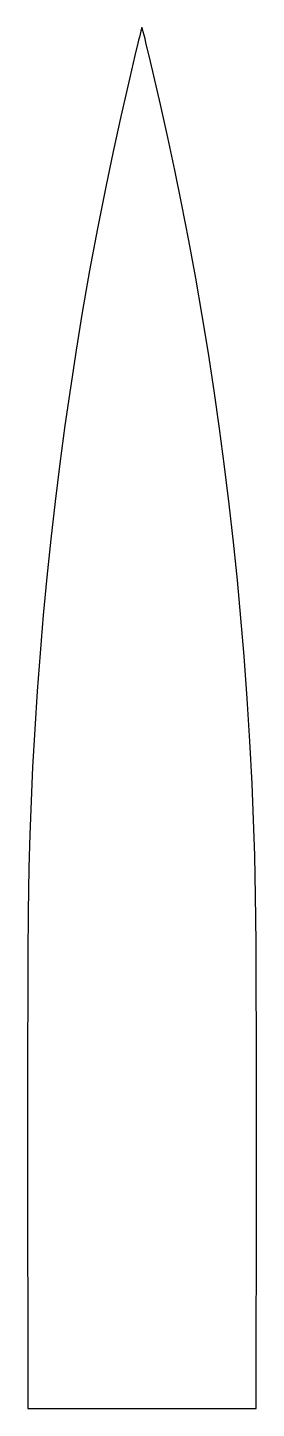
# Model space of a CAD drawing. Extents: x 14 to 38, y 5 to 150.
import ezdxf

# ---------------------------------------------------------------- set-up
doc = ezdxf.new("R2010")
doc.units = 0
doc.layers.get('0').update_dxf_attribs({"linetype": 'CONTINUOUS'})

msp = doc.modelspace()

# ---------------------------------------------------------------- linework, layer by layer
at = {"color": 7, "linetype": 'CONTINUOUS'}
for p, q in [((25.54, 150.09), (25.6, 150.09)), ((13.55, 4.92), (37.59, 4.92))]:
    msp.add_line(p, q, dxfattribs=at)
at = {"color": 7, "linetype": 'CONTINUOUS', "flags": 128}
for points in [[(25.54, 150.09), (25.45, 149.73), (25.37, 149.4), (25.29, 149.09), (25.21, 148.78), (25.13, 148.45), (24.82, 147.16), (24.27, 144.86), (23.33, 140.74), (22.52, 137.05), (21.75, 133.36), (20.88, 128.96), (20.05, 124.54), (19.28, 120.12), (18.63, 116.17), (18.02, 112.21), (17.44, 108.24), (16.91, 104.26), (16.41, 100.28), (15.96, 96.3), (15.54, 92.31), (15.17, 88.32), (14.83, 84.33), (14.53, 80.33), (14.27, 76.33), (14.05, 72.33), (13.89, 68.8), (13.76, 65.27), (13.66, 61.74), (13.58, 57.09), (13.56, 55.04), (13.55, 54.64), (13.55, 54.26), (13.55, 53.86), (13.55, 53.43)], [(37.59, 53.43), (37.58, 53.84), (37.58, 54.21), (37.58, 54.56), (37.58, 54.93), (37.57, 55.31), (37.57, 55.68), (37.57, 56.06), (37.56, 56.44), (37.53, 58.8), (37.44, 63.03), (37.32, 66.8), (37.16, 70.57), (36.93, 75.06), (36.66, 79.54), (36.33, 84.02), (35.99, 88.01), (35.62, 92), (35.21, 95.99), (34.76, 99.97), (34.26, 103.95), (33.73, 107.93), (33.16, 111.9), (32.56, 115.86), (31.91, 119.82), (31.22, 123.76), (30.5, 127.7), (29.73, 131.64), (29.02, 135.1), (28.29, 138.55), (27.52, 142), (26.46, 146.53), (25.98, 148.53), (25.89, 148.91), (25.8, 149.28), (25.7, 149.66), (25.6, 150.09)], [(13.55, 53.43), (13.54, 52.41), (13.54, 51.43), (13.54, 50.49), (13.54, 49.57), (13.53, 48.64), (13.53, 47.41), (13.53, 46.16), (13.52, 44.93), (13.52, 41.64), (13.52, 38.36), (13.51, 36.38), (13.51, 34.39), (13.51, 32.38), (13.51, 30.36), (13.51, 28.32), (13.52, 26.32), (13.52, 24.62), (13.52, 22.95), (13.52, 21.28), (13.52, 19.6), (13.53, 17.91), (13.53, 16.19), (13.53, 14.44), (13.53, 13.66), (13.53, 12.86), (13.54, 12.03), (13.54, 11.18), (13.54, 10.31), (13.54, 9.47), (13.54, 8.66), (13.54, 7.82), (13.54, 7.03), (13.55, 6.28), (13.55, 5.57), (13.55, 4.92)], [(37.59, 4.92), (37.59, 5.59), (37.59, 6.32), (37.59, 7.09), (37.59, 7.9), (37.59, 8.76), (37.59, 9.67), (37.59, 10.42), (37.6, 11.19), (37.6, 11.97), (37.6, 12.72), (37.6, 13.44), (37.6, 14.14), (37.6, 14.94), (37.6, 15.71), (37.6, 16.43), (37.61, 17.12), (37.61, 17.77), (37.61, 19.05), (37.61, 20.37), (37.61, 21.62), (37.61, 22.9), (37.62, 24.21), (37.62, 25.54), (37.62, 26.88), (37.62, 28.66), (37.62, 30.45), (37.62, 32.23), (37.62, 35.23), (37.62, 38.21), (37.62, 41.14), (37.61, 44.07), (37.61, 45.8), (37.6, 47.54), (37.6, 49.27), (37.6, 50.07), (37.59, 50.87), (37.59, 51.69), (37.59, 52.55), (37.59, 53.43)]]:
    msp.add_lwpolyline(points, dxfattribs=at)

doc.saveas('drawing.dxf')
